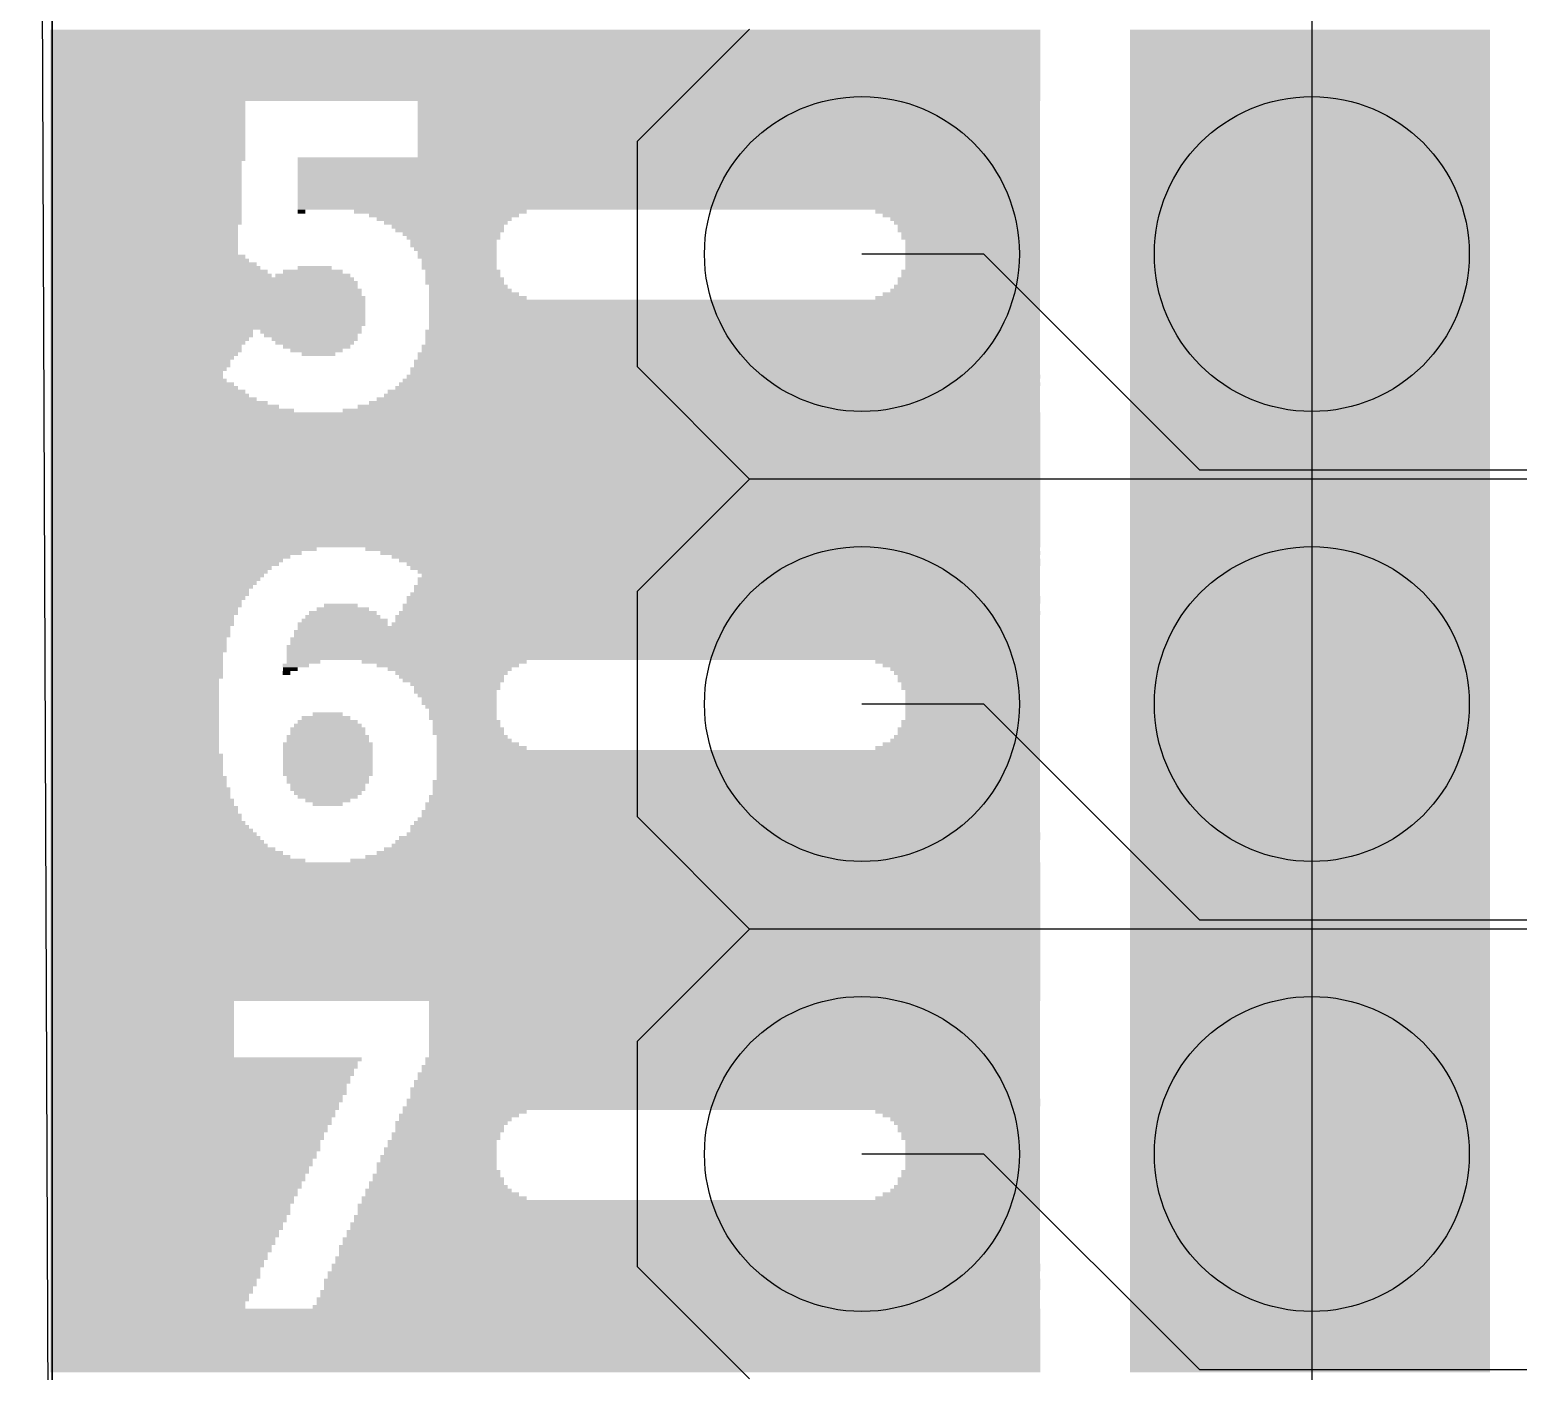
# Model space of a CAD drawing. Extents: x -40.8 to 40.8, y -42.1 to 43.9.
# Drawn here: x -40.77 to -32.36, y -7.58 to 0 of the extents above; entities that cross this region are included whole.
import ezdxf

# ---------------------------------------------------------------- set-up
doc = ezdxf.new("R2010")
doc.units = 0
for name, color, linetype in [('1', 22, 'CONTINUOUS'), ('16', 5, 'CONTINUOUS'), ('17', 82, 'CONTINUOUS'), ('20', 4, 'CONTINUOUS'), ('200', 2, 'CONTINUOUS'), ('21', 2, 'CONTINUOUS')]:
    doc.layers.add(name, color=color, linetype=linetype)

# ---------------------------------------------------------------- blocks, each defined once
blk = doc.blocks.new('ROUNDP')
blk.add_circle((0, 0), 0.5)
blk = doc.blocks.new('RECT')
blk.add_solid([(-0.5, -0.5), (0.5, -0.5), (-0.5, 0.5), (0.5, 0.5)])

msp = doc.modelspace()

# ---------------------------------------------------------------- linework, layer by layer
at = {"layer": '1'}
for p, q in [((-40.64, 16.764), (-40.64, -13.716)), ((-33.528, -1.27), (-33.528, -3.81)), ((-33.528, -3.81), (-33.528, -6.35)), ((-33.528, -6.35), (-33.528, -8.89))]:
    msp.add_line(p, q, dxfattribs=at)
at = {"layer": '16'}
for p, q in [((-40.767, 16.764), (-40.64, -13.716)), ((-33.528, 1.27), (-33.528, -1.27)), ((-35.3792, -1.27), (-36.068, -1.27)), ((-34.16, -2.4892), (-35.3792, -1.27)), ((-21.5138, -2.4892), (-34.16, -2.4892)), ((-35.3792, -3.81), (-36.068, -3.81)), ((-34.16, -5.0292), (-35.3792, -3.81)), ((-20.1168, -5.0292), (-34.16, -5.0292)), ((-35.3792, -6.35), (-36.068, -6.35)), ((-34.16, -7.5692), (-35.3792, -6.35)), ((-18.5928, -7.5692), (-34.16, -7.5692))]:
    msp.add_line(p, q, dxfattribs=at)
at = {"layer": '20'}
msp.add_line((-40.64, -16.3469), (-40.64, 16.3469), dxfattribs=at)
at = {"layer": '21'}
for p, q in [((-36.703, 0), (-37.338, -0.635)), ((-37.338, -0.635), (-37.338, -1.905)), ((-37.338, -1.905), (-36.703, -2.54)), ((-36.703, -2.54), (-37.338, -3.175)), ((-30.353, -2.54), (-36.703, -2.54)), ((-37.338, -3.175), (-37.338, -4.445)), ((-37.338, -4.445), (-36.703, -5.08)), ((-36.703, -5.08), (-37.338, -5.715)), ((-30.353, -5.08), (-36.703, -5.08)), ((-37.338, -5.715), (-37.338, -6.985)), ((-37.338, -6.985), (-36.703, -7.62))]:
    msp.add_line(p, q, dxfattribs=at)

# ---------------------------------------------------------------- block references
at = {"layer": '17', "xscale": 1.778, "yscale": 1.778, "rotation": 270}
for p in [(-36.068, -1.27), (-36.068, -1.27), (-33.528, -1.27), (-33.528, -1.27), (-36.068, -3.81), (-36.068, -3.81), (-33.528, -3.81), (-33.528, -3.81), (-36.068, -6.35), (-36.068, -6.35), (-33.528, -6.35), (-33.528, -6.35)]:
    msp.add_blockref('ROUNDP', p, dxfattribs=at)
at = {"layer": '200', "yscale": 0.0212}
for p, xscale in [((-37.8561, -0.0148), 5.5889), ((-37.8561, -0.0359), 5.5889), ((-37.8561, -0.0571), 5.5889), ((-37.8561, -0.0783), 5.5889), ((-33.5374, -0.0148), 2.0323), ((-33.5374, -0.0359), 2.0323), ((-33.5374, -0.0571), 2.0323), ((-33.5374, -0.0783), 2.0323), ((-37.8561, -0.0994), 5.5889), ((-37.8561, -0.1206), 5.5889), ((-37.8561, -0.1418), 5.5889), ((-37.8561, -0.163), 5.5889), ((-33.5374, -0.0994), 2.0323), ((-33.5374, -0.1206), 2.0323), ((-33.5374, -0.1418), 2.0323), ((-33.5374, -0.163), 2.0323), ((-37.8561, -0.1841), 5.5889), ((-37.8561, -0.2053), 5.5889), ((-37.8561, -0.2265), 5.5889), ((-37.8561, -0.2476), 5.5889), ((-33.5374, -0.1841), 2.0323), ((-33.5374, -0.2053), 2.0323), ((-33.5374, -0.2265), 2.0323), ((-33.5374, -0.2476), 2.0323), ((-37.8561, -0.2688), 5.5889), ((-37.8561, -0.29), 5.5889), ((-37.8561, -0.3111), 5.5889), ((-37.8561, -0.3323), 5.5889), ((-33.5374, -0.2688), 2.0323), ((-33.5374, -0.29), 2.0323), ((-33.5374, -0.3111), 2.0323), ((-33.5374, -0.3323), 2.0323), ((-37.8561, -0.3535), 5.5889), ((-37.8561, -0.3747), 5.5889), ((-37.8561, -0.3958), 5.5889), ((-40.1001, -0.417), 1.1009), ((-36.8188, -0.417), 3.5142), ((-33.5374, -0.3535), 2.0323), ((-33.5374, -0.3747), 2.0323), ((-33.5374, -0.3958), 2.0323), ((-33.5374, -0.417), 2.0323), ((-40.1001, -0.4382), 1.1009), ((-40.1001, -0.4593), 1.1009), ((-40.1001, -0.4805), 1.1009), ((-40.1001, -0.5017), 1.1009), ((-36.8188, -0.4382), 3.5142), ((-36.8188, -0.4593), 3.5142), ((-36.8188, -0.4805), 3.5142), ((-36.8188, -0.5017), 3.5142), ((-33.5374, -0.4382), 2.0323), ((-33.5374, -0.4593), 2.0323), ((-33.5374, -0.4805), 2.0323), ((-33.5374, -0.5017), 2.0323), ((-40.1001, -0.5228), 1.1009), ((-40.1001, -0.544), 1.1009), ((-40.1001, -0.5652), 1.1009), ((-40.1001, -0.5864), 1.1009), ((-36.8188, -0.5228), 3.5142), ((-36.8188, -0.544), 3.5142), ((-36.8188, -0.5652), 3.5142), ((-36.8188, -0.5864), 3.5142), ((-33.5374, -0.5228), 2.0323), ((-33.5374, -0.544), 2.0323), ((-33.5374, -0.5652), 2.0323), ((-33.5374, -0.5864), 2.0323), ((-40.1001, -0.6075), 1.1009), ((-40.1001, -0.6287), 1.1009), ((-40.1001, -0.6499), 1.1009), ((-40.1001, -0.671), 1.1009), ((-36.8188, -0.6075), 3.5142), ((-36.8188, -0.6287), 3.5142), ((-36.8188, -0.6499), 3.5142), ((-36.8188, -0.671), 3.5142), ((-33.5374, -0.6075), 2.0323), ((-33.5374, -0.6287), 2.0323), ((-33.5374, -0.6499), 2.0323), ((-33.5374, -0.671), 2.0323), ((-40.1108, -0.7557), 1.0797), ((-40.1001, -0.6922), 1.1009), ((-40.1001, -0.7134), 1.1009), ((-40.1001, -0.7345), 1.1009), ((-37.1576, -0.7345), 4.1917), ((-37.1576, -0.7557), 4.1917), ((-36.8188, -0.6922), 3.5142), ((-36.8188, -0.7134), 3.5142), ((-33.5374, -0.6922), 2.0323), ((-33.5374, -0.7134), 2.0323), ((-33.5374, -0.7345), 2.0323), ((-33.5374, -0.7557), 2.0323), ((-40.1108, -0.7769), 1.0797), ((-40.1108, -0.7981), 1.0797), ((-40.1108, -0.8192), 1.0797), ((-40.1108, -0.8404), 1.0797), ((-37.1576, -0.7769), 4.1917), ((-37.1576, -0.7981), 4.1917), ((-37.1576, -0.8192), 4.1917), ((-37.1576, -0.8404), 4.1917), ((-33.5374, -0.7769), 2.0323), ((-33.5374, -0.7981), 2.0323), ((-33.5374, -0.8192), 2.0323), ((-33.5374, -0.8404), 2.0323), ((-40.1108, -0.8616), 1.0797), ((-40.1108, -0.8827), 1.0797), ((-40.1108, -0.9039), 1.0797), ((-40.1108, -0.9251), 1.0797), ((-37.1576, -0.8616), 4.1917), ((-37.1576, -0.8827), 4.1917), ((-37.1576, -0.9039), 4.1917), ((-37.1576, -0.9251), 4.1917), ((-33.5374, -0.8616), 2.0323), ((-33.5374, -0.8827), 2.0323), ((-33.5374, -0.9039), 2.0323), ((-33.5374, -0.9251), 2.0323), ((-40.1108, -0.9462), 1.0797), ((-40.1108, -0.9674), 1.0797), ((-40.1108, -0.9886), 1.0797), ((-40.1108, -1.0098), 1.0797), ((-37.1576, -0.9462), 4.1917), ((-37.1576, -0.9674), 4.1917), ((-37.1576, -0.9886), 4.1917), ((-37.1576, -1.0098), 4.1917), ((-33.5374, -0.9462), 2.0323), ((-33.5374, -0.9674), 2.0323), ((-33.5374, -0.9886), 2.0323), ((-33.5374, -1.0098), 2.0323), ((-40.1108, -1.0309), 1.0797), ((-40.1108, -1.0521), 1.0797), ((-40.1108, -1.0733), 1.0797), ((-40.1108, -1.0944), 1.0797), ((-39.2322, -1.0309), 0.0424), ((-38.4489, -1.0309), 0.9738), ((-38.4277, -1.0521), 0.8468), ((-38.4278, -1.0733), 0.7621), ((-38.4171, -1.0944), 0.6987), ((-35.5275, -1.0309), 0.9315), ((-35.5063, -1.0521), 0.8891), ((-35.4851, -1.0733), 0.8468), ((-35.4745, -1.0944), 0.8256), ((-33.5374, -1.0309), 2.0323), ((-33.5374, -1.0521), 2.0323), ((-33.5374, -1.0733), 2.0323), ((-33.5374, -1.0944), 2.0323), ((-40.1213, -1.1156), 1.0585), ((-40.1213, -1.1368), 1.0585), ((-40.1213, -1.158), 1.0585), ((-40.1213, -1.1791), 1.0585), ((-38.4066, -1.1156), 0.6351), ((-38.3959, -1.1368), 0.6139), ((-38.3854, -1.158), 0.5504), ((-38.3748, -1.1791), 0.5292), ((-35.464, -1.1156), 0.8045), ((-35.464, -1.1368), 0.8045), ((-35.4534, -1.158), 0.7833), ((-35.4534, -1.1791), 0.7833), ((-33.5374, -1.1156), 2.0323), ((-33.5374, -1.1368), 2.0323), ((-33.5374, -1.158), 2.0323), ((-33.5374, -1.1791), 2.0323), ((-40.1213, -1.2003), 1.0585), ((-40.1213, -1.2215), 1.0585), ((-40.1213, -1.2426), 1.0585), ((-40.1213, -1.2638), 1.0585), ((-38.3749, -1.2003), 0.4869), ((-38.3749, -1.2215), 0.4869), ((-38.3642, -1.2426), 0.4657), ((-38.3537, -1.2638), 0.4445), ((-35.4428, -1.2003), 0.7621), ((-35.4428, -1.2215), 0.7621), ((-35.4428, -1.2426), 0.7621), ((-35.4428, -1.2638), 0.7621), ((-33.5374, -1.2003), 2.0323), ((-33.5374, -1.2215), 2.0323), ((-33.5374, -1.2426), 2.0323), ((-33.5374, -1.2638), 2.0323), ((-40.0896, -1.3061), 1.122), ((-40.0684, -1.3273), 1.1644), ((-40.0579, -1.3485), 1.1855), ((-40.1001, -1.285), 1.1009), ((-39.1581, -1.3485), 0.1906), ((-38.3537, -1.285), 0.4445), ((-38.3431, -1.3061), 0.4234), ((-38.3431, -1.3273), 0.4234), ((-38.3431, -1.3485), 0.4234), ((-35.4428, -1.285), 0.7621), ((-35.4428, -1.3061), 0.7621), ((-35.4428, -1.3273), 0.7621), ((-35.4428, -1.3485), 0.7621), ((-33.5374, -1.285), 2.0323), ((-33.5374, -1.3061), 2.0323), ((-33.5374, -1.3273), 2.0323), ((-33.5374, -1.3485), 2.0323), ((-40.0367, -1.3697), 1.2279), ((-40.0261, -1.3908), 1.249), ((-39.7932, -1.412), 1.7148), ((-39.7826, -1.4332), 1.736), ((-39.1687, -1.3908), 0.4234), ((-39.1686, -1.3697), 0.3387), ((-38.3219, -1.3697), 0.4234), ((-38.3219, -1.3908), 0.4234), ((-38.3113, -1.412), 0.4446), ((-38.3113, -1.4332), 0.4446), ((-35.464, -1.412), 0.8045), ((-35.464, -1.4332), 0.8045), ((-35.4534, -1.3697), 0.7833), ((-35.4534, -1.3908), 0.7833), ((-33.5374, -1.3697), 2.0323), ((-33.5374, -1.3908), 2.0323), ((-33.5374, -1.412), 2.0323), ((-33.5374, -1.4332), 2.0323), ((-39.7826, -1.4543), 1.736), ((-39.7721, -1.4755), 1.7571), ((-39.7721, -1.4967), 1.7571), ((-39.7615, -1.5178), 1.7783), ((-38.2796, -1.4755), 0.4657), ((-38.2584, -1.4967), 0.5081), ((-38.2901, -1.4543), 0.4446), ((-38.2372, -1.5178), 0.5504), ((-35.5275, -1.5178), 0.9315), ((-35.5063, -1.4967), 0.8891), ((-35.4851, -1.4755), 0.8468), ((-35.4745, -1.4543), 0.8256), ((-33.5374, -1.4543), 2.0323), ((-33.5374, -1.4755), 2.0323), ((-33.5374, -1.4967), 2.0323), ((-33.5374, -1.5178), 2.0323), ((-39.7615, -1.539), 1.7783), ((-39.7615, -1.5602), 1.7783), ((-39.7615, -1.5814), 1.7783), ((-39.7615, -1.6025), 1.7783), ((-36.7871, -1.539), 3.4507), ((-36.7871, -1.5602), 3.4507), ((-36.7871, -1.5814), 3.4507), ((-36.7871, -1.6025), 3.4507), ((-33.5374, -1.539), 2.0323), ((-33.5374, -1.5602), 2.0323), ((-33.5374, -1.5814), 2.0323), ((-33.5374, -1.6025), 2.0323), ((-39.7615, -1.6237), 1.7783), ((-39.7615, -1.6449), 1.7783), ((-39.7615, -1.666), 1.7783), ((-39.7721, -1.6872), 1.7571), ((-36.7871, -1.6237), 3.4507), ((-36.7871, -1.6449), 3.4507), ((-36.7871, -1.666), 3.4507), ((-36.7871, -1.6872), 3.4507), ((-33.5374, -1.6237), 2.0323), ((-33.5374, -1.6449), 2.0323), ((-33.5374, -1.666), 2.0323), ((-33.5374, -1.6872), 2.0323), ((-40.079, -1.7084), 1.1432), ((-40.079, -1.7295), 1.1432), ((-40.0896, -1.7507), 1.122), ((-40.1001, -1.7719), 1.1009), ((-39.1793, -1.7084), 0.5716), ((-39.1793, -1.7295), 0.5293), ((-39.1581, -1.7507), 0.487), ((-39.1581, -1.7719), 0.4446), ((-36.7977, -1.7084), 3.4719), ((-36.7977, -1.7295), 3.4719), ((-36.7977, -1.7507), 3.4719), ((-36.7977, -1.7719), 3.4719), ((-33.5374, -1.7084), 2.0323), ((-33.5374, -1.7295), 2.0323), ((-33.5374, -1.7507), 2.0323), ((-33.5374, -1.7719), 2.0323), ((-40.1108, -1.793), 1.0797), ((-40.1108, -1.8142), 1.0797), ((-40.132, -1.8566), 1.0373), ((-40.1213, -1.8354), 1.0585), ((-39.1475, -1.793), 0.381), ((-39.1475, -1.8142), 0.2964), ((-39.1369, -1.8354), 0.1905), ((-36.8188, -1.8354), 3.5142), ((-36.8188, -1.8566), 3.5142), ((-36.8083, -1.793), 3.4931), ((-36.8083, -1.8142), 3.4931), ((-33.5374, -1.793), 2.0323), ((-33.5374, -1.8142), 2.0323), ((-33.5374, -1.8354), 2.0323), ((-33.5374, -1.8566), 2.0323), ((-40.1425, -1.8777), 1.0162), ((-40.1425, -1.8989), 1.0162), ((-40.1531, -1.9201), 0.995), ((-40.1637, -1.9412), 0.9738), ((-36.84, -1.9201), 3.5566), ((-36.84, -1.9412), 3.5566), ((-36.8294, -1.8777), 3.5354), ((-36.8294, -1.8989), 3.5354), ((-33.5374, -1.8777), 2.0323), ((-33.5374, -1.8989), 2.0323), ((-33.5374, -1.9201), 2.0323), ((-33.5374, -1.9412), 2.0323), ((-40.1637, -1.9624), 0.9738), ((-40.1531, -1.9836), 0.995), ((-40.132, -2.0047), 1.0373), ((-40.1213, -2.0259), 1.0585), ((-36.8823, -2.0259), 3.6412), ((-36.8717, -2.0047), 3.6201), ((-36.8612, -1.9836), 3.5989), ((-36.8505, -1.9624), 3.5777), ((-33.5374, -1.9624), 2.0323), ((-33.5374, -1.9836), 2.0323), ((-33.5374, -2.0047), 2.0323), ((-33.5374, -2.0259), 2.0323), ((-40.0367, -2.1106), 1.2279), ((-40.0896, -2.0683), 1.122), ((-40.0684, -2.0894), 1.1644), ((-40.1001, -2.0471), 1.1009), ((-36.9564, -2.1106), 3.7894), ((-36.9353, -2.0894), 3.7471), ((-36.9141, -2.0683), 3.7048), ((-36.9035, -2.0471), 3.6836), ((-33.5374, -2.0471), 2.0323), ((-33.5374, -2.0683), 2.0323), ((-33.5374, -2.0894), 2.0323), ((-33.5374, -2.1106), 2.0323), ((-40.0049, -2.1318), 1.2914), ((-39.9626, -2.1529), 1.3761), ((-37.8561, -2.1741), 5.5889), ((-37.8561, -2.1953), 5.5889), ((-37.0305, -2.1529), 3.9376), ((-36.9882, -2.1318), 3.8529), ((-33.5374, -2.1318), 2.0323), ((-33.5374, -2.1529), 2.0323), ((-33.5374, -2.1741), 2.0323), ((-33.5374, -2.1953), 2.0323), ((-37.8561, -2.2165), 5.5889), ((-37.8561, -2.2376), 5.5889), ((-37.8561, -2.2588), 5.5889), ((-33.5374, -2.2165), 2.0323), ((-33.5374, -2.2376), 2.0323), ((-33.5374, -2.2588), 2.0323), ((-37.8561, -2.28), 5.5889), ((-37.8561, -2.3011), 5.5889), ((-37.8561, -2.3223), 5.5889), ((-37.8561, -2.3435), 5.5889), ((-33.5374, -2.28), 2.0323), ((-33.5374, -2.3011), 2.0323), ((-33.5374, -2.3223), 2.0323), ((-33.5374, -2.3435), 2.0323), ((-37.8561, -2.3646), 5.5889), ((-37.8561, -2.3858), 5.5889), ((-37.8561, -2.407), 5.5889), ((-37.8561, -2.4282), 5.5889), ((-33.5374, -2.3646), 2.0323), ((-33.5374, -2.3858), 2.0323), ((-33.5374, -2.407), 2.0323), ((-33.5374, -2.4282), 2.0323), ((-37.8561, -2.4493), 5.5889), ((-37.8561, -2.4705), 5.5889), ((-37.8561, -2.4917), 5.5889), ((-37.8561, -2.5128), 5.5889), ((-33.5374, -2.4493), 2.0323), ((-33.5374, -2.4705), 2.0323), ((-33.5374, -2.4917), 2.0323), ((-33.5374, -2.5128), 2.0323), ((-37.8561, -2.534), 5.5889), ((-37.8561, -2.5552), 5.5889), ((-37.8561, -2.5763), 5.5889), ((-37.8561, -2.5975), 5.5889), ((-33.5374, -2.534), 2.0323), ((-33.5374, -2.5552), 2.0323), ((-33.5374, -2.5763), 2.0323), ((-33.5374, -2.5975), 2.0323), ((-37.8561, -2.6187), 5.5889), ((-37.8561, -2.6399), 5.5889), ((-37.8561, -2.661), 5.5889), ((-37.8561, -2.6822), 5.5889), ((-33.5374, -2.6187), 2.0323), ((-33.5374, -2.6399), 2.0323), ((-33.5374, -2.661), 2.0323), ((-33.5374, -2.6822), 2.0323), ((-37.8561, -2.7034), 5.5889), ((-37.8561, -2.7245), 5.5889), ((-37.8561, -2.7457), 5.5889), ((-37.8561, -2.7669), 5.5889), ((-33.5374, -2.7034), 2.0323), ((-33.5374, -2.7245), 2.0323), ((-33.5374, -2.7457), 2.0323), ((-33.5374, -2.7669), 2.0323), ((-37.8561, -2.788), 5.5889), ((-37.8561, -2.8092), 5.5889), ((-37.8561, -2.8304), 5.5889), ((-37.8561, -2.8515), 5.5889), ((-33.5374, -2.788), 2.0323), ((-33.5374, -2.8092), 2.0323), ((-33.5374, -2.8304), 2.0323), ((-33.5374, -2.8515), 2.0323), ((-39.8991, -2.9362), 1.5031), ((-37.8561, -2.8727), 5.5889), ((-37.8561, -2.8939), 5.5889), ((-37.8561, -2.9151), 5.5889), ((-36.967, -2.9362), 3.8106), ((-33.5374, -2.8727), 2.0323), ((-33.5374, -2.8939), 2.0323), ((-33.5374, -2.9151), 2.0323), ((-33.5374, -2.9362), 2.0323), ((-39.9414, -2.9574), 1.4184), ((-39.9732, -2.9786), 1.3549), ((-39.9943, -2.9997), 1.3126), ((-40.0049, -3.0209), 1.2914), ((-36.9246, -2.9574), 3.7259), ((-36.8929, -2.9786), 3.6624), ((-36.8717, -2.9997), 3.6201), ((-36.8505, -3.0209), 3.5777), ((-33.5374, -2.9574), 2.0323), ((-33.5374, -2.9786), 2.0323), ((-33.5374, -2.9997), 2.0323), ((-33.5374, -3.0209), 2.0323), ((-40.0367, -3.0632), 1.2279), ((-40.0261, -3.0421), 1.249), ((-40.0473, -3.0844), 1.2067), ((-40.0579, -3.1056), 1.1855), ((-36.84, -3.0421), 3.5566), ((-36.8188, -3.0632), 3.5142), ((-36.8188, -3.1056), 3.5142), ((-36.8083, -3.0844), 3.4931), ((-33.5374, -3.0421), 2.0323), ((-33.5374, -3.0632), 2.0323), ((-33.5374, -3.0844), 2.0323), ((-33.5374, -3.1056), 2.0323), ((-40.0684, -3.1268), 1.1644), ((-40.079, -3.1479), 1.1432), ((-40.0896, -3.1691), 1.122), ((-40.0896, -3.1903), 1.122), ((-36.84, -3.1903), 3.5566), ((-36.8294, -3.1479), 3.5354), ((-36.8294, -3.1691), 3.5354), ((-36.8188, -3.1268), 3.5142), ((-33.5374, -3.1268), 2.0323), ((-33.5374, -3.1479), 2.0323), ((-33.5374, -3.1691), 2.0323), ((-33.5374, -3.1903), 2.0323), ((-40.1108, -3.2326), 1.0797), ((-40.1108, -3.2538), 1.0797), ((-40.1001, -3.2114), 1.1009), ((-40.1213, -3.2749), 1.0585), ((-38.9993, -3.2749), 0.2964), ((-39.0099, -3.2538), 0.1906), ((-36.8612, -3.2538), 3.5989), ((-36.8612, -3.2749), 3.5989), ((-36.8505, -3.2114), 3.5777), ((-36.8505, -3.2326), 3.5777), ((-33.5374, -3.2114), 2.0323), ((-33.5374, -3.2326), 2.0323), ((-33.5374, -3.2538), 2.0323), ((-33.5374, -3.2749), 2.0323), ((-40.132, -3.3173), 1.0373), ((-40.132, -3.3385), 1.0373), ((-40.132, -3.3596), 1.0373), ((-40.1213, -3.2961), 1.0585), ((-38.9993, -3.3596), 0.5081), ((-38.9888, -3.3385), 0.4869), ((-38.9993, -3.3173), 0.4234), ((-38.9993, -3.2961), 0.3811), ((-36.8929, -3.3596), 3.6624), ((-36.8823, -3.3173), 3.6412), ((-36.8823, -3.3385), 3.6412), ((-36.8717, -3.2961), 3.6201), ((-33.5374, -3.2961), 2.0323), ((-33.5374, -3.3173), 2.0323), ((-33.5374, -3.3385), 2.0323), ((-33.5374, -3.3596), 2.0323), ((-40.1425, -3.3808), 1.0162), ((-40.1425, -3.402), 1.0162), ((-40.1425, -3.4231), 1.0162), ((-40.1531, -3.4443), 0.995), ((-37.1787, -3.4443), 4.234), ((-37.1681, -3.402), 4.2128), ((-37.1681, -3.4231), 4.2128), ((-37.1576, -3.3808), 4.1917), ((-33.5374, -3.3808), 2.0323), ((-33.5374, -3.402), 2.0323), ((-33.5374, -3.4231), 2.0323), ((-33.5374, -3.4443), 2.0323), ((-40.1531, -3.4655), 0.995), ((-40.1531, -3.4866), 0.995), ((-40.1531, -3.5078), 0.995), ((-40.1637, -3.529), 0.9738), ((-37.1893, -3.4866), 4.2552), ((-37.1893, -3.5078), 4.2552), ((-37.1893, -3.529), 4.2552), ((-37.1787, -3.4655), 4.234), ((-33.5374, -3.4655), 2.0323), ((-33.5374, -3.4866), 2.0323), ((-33.5374, -3.5078), 2.0323), ((-33.5374, -3.529), 2.0323), ((-40.1637, -3.5502), 0.9738), ((-40.1637, -3.5713), 0.9738), ((-40.1637, -3.5925), 0.9738), ((-40.1637, -3.6137), 0.9738), ((-39.264, -3.5925), 0.1481), ((-39.2957, -3.6137), 0.0846), ((-37.1893, -3.5502), 4.2552), ((-39.2216, -3.5713), 0.1906), ((-38.4278, -3.5713), 0.9315), ((-38.4066, -3.5925), 0.8045), ((-38.396, -3.6137), 0.6986), ((-35.5275, -3.5713), 0.9315), ((-35.5063, -3.5925), 0.8891), ((-35.4851, -3.6137), 0.8468), ((-33.5374, -3.5502), 2.0323), ((-33.5374, -3.5713), 2.0323), ((-33.5374, -3.5925), 2.0323), ((-33.5374, -3.6137), 2.0323), ((-40.1637, -3.6348), 0.9738), ((-40.1637, -3.656), 0.9738), ((-40.1743, -3.6772), 0.9527), ((-40.1743, -3.6983), 0.9527), ((-39.3169, -3.6348), 0.0423), ((-38.3854, -3.6348), 0.6351), ((-38.3854, -3.656), 0.5928), ((-38.3748, -3.6772), 0.5716), ((-38.3642, -3.6983), 0.5081), ((-35.4745, -3.6348), 0.8256), ((-35.464, -3.656), 0.8045), ((-35.464, -3.6772), 0.8045), ((-35.4534, -3.6983), 0.7833), ((-33.5374, -3.6348), 2.0323), ((-33.5374, -3.656), 2.0323), ((-33.5374, -3.6772), 2.0323), ((-33.5374, -3.6983), 2.0323), ((-40.1743, -3.7195), 0.9527), ((-40.1743, -3.7407), 0.9527), ((-40.1743, -3.7619), 0.9527), ((-40.1743, -3.783), 0.9527), ((-38.3537, -3.7195), 0.4869), ((-38.3642, -3.7407), 0.4657), ((-38.3537, -3.7619), 0.4445), ((-38.3431, -3.783), 0.4234), ((-35.4534, -3.7195), 0.7833), ((-35.4428, -3.7407), 0.7621), ((-35.4428, -3.7619), 0.7621), ((-35.4428, -3.783), 0.7621), ((-33.5374, -3.7195), 2.0323), ((-33.5374, -3.7407), 2.0323), ((-33.5374, -3.7619), 2.0323), ((-33.5374, -3.783), 2.0323), ((-40.1743, -3.8042), 0.9527), ((-40.1743, -3.8254), 0.9527), ((-40.1743, -3.8465), 0.9527), ((-40.1743, -3.8677), 0.9527), ((-39.084, -3.8677), 0.1694), ((-38.3431, -3.8042), 0.4234), ((-38.3325, -3.8254), 0.4022), ((-38.3219, -3.8465), 0.381), ((-38.3219, -3.8677), 0.381), ((-35.4428, -3.8042), 0.7621), ((-35.4428, -3.8254), 0.7621), ((-35.4428, -3.8465), 0.7621), ((-35.4428, -3.8677), 0.7621), ((-33.5374, -3.8042), 2.0323), ((-33.5374, -3.8254), 2.0323), ((-33.5374, -3.8465), 2.0323), ((-33.5374, -3.8677), 2.0323), ((-40.1743, -3.8889), 0.9527), ((-40.1743, -3.91), 0.9527), ((-40.1743, -3.9312), 0.9527), ((-40.1743, -3.9524), 0.9527), ((-39.084, -3.9524), 0.4234), ((-39.084, -3.9312), 0.381), ((-39.084, -3.91), 0.3388), ((-39.0946, -3.8889), 0.2752), ((-38.3219, -3.8889), 0.381), ((-38.3007, -3.91), 0.381), ((-38.3007, -3.9312), 0.381), ((-38.2901, -3.9524), 0.4022), ((-35.464, -3.9524), 0.8045), ((-35.4534, -3.91), 0.7833), ((-35.4534, -3.9312), 0.7833), ((-35.4428, -3.8889), 0.7621), ((-33.5374, -3.8889), 2.0323), ((-33.5374, -3.91), 2.0323), ((-33.5374, -3.9312), 2.0323), ((-33.5374, -3.9524), 2.0323), ((-40.1743, -3.9736), 0.9527), ((-40.1743, -3.9947), 0.9527), ((-40.1743, -4.0159), 0.9527), ((-40.1743, -4.0371), 0.9527), ((-39.084, -4.0371), 0.508), ((-39.084, -3.9947), 0.4658), ((-39.084, -4.0159), 0.4658), ((-39.084, -3.9736), 0.4234), ((-38.2901, -3.9736), 0.4022), ((-38.269, -3.9947), 0.4023), ((-38.2584, -4.0159), 0.4234), ((-38.2372, -4.0371), 0.4658), ((-35.5063, -4.0371), 0.8891), ((-35.4851, -4.0159), 0.8468), ((-35.4745, -3.9947), 0.8256), ((-35.464, -3.9736), 0.8045), ((-33.5374, -3.9736), 2.0323), ((-33.5374, -3.9947), 2.0323), ((-33.5374, -4.0159), 2.0323), ((-33.5374, -4.0371), 2.0323), ((-40.1743, -4.0582), 0.9527), ((-40.1743, -4.0794), 0.9527), ((-40.1637, -4.1006), 0.9738), ((-40.1637, -4.1217), 0.9738), ((-39.084, -4.0582), 0.508), ((-39.084, -4.0794), 0.508), ((-39.084, -4.1006), 0.508), ((-39.084, -4.1217), 0.508), ((-38.2161, -4.0582), 0.5081), ((-36.7659, -4.0794), 3.4084), ((-36.7659, -4.1006), 3.4084), ((-36.7659, -4.1217), 3.4084), ((-35.5275, -4.0582), 0.9315), ((-33.5374, -4.0582), 2.0323), ((-33.5374, -4.0794), 2.0323), ((-33.5374, -4.1006), 2.0323), ((-33.5374, -4.1217), 2.0323), ((-40.1637, -4.1429), 0.9738), ((-40.1637, -4.1641), 0.9738), ((-40.1637, -4.1853), 0.9738), ((-40.1637, -4.2064), 0.9738), ((-39.084, -4.1429), 0.508), ((-39.084, -4.1641), 0.508), ((-39.084, -4.1853), 0.508), ((-39.084, -4.2064), 0.508), ((-36.7659, -4.1429), 3.4084), ((-36.7659, -4.1641), 3.4084), ((-36.7659, -4.1853), 3.4084), ((-36.7659, -4.2064), 3.4084), ((-33.5374, -4.1429), 2.0323), ((-33.5374, -4.1641), 2.0323), ((-33.5374, -4.1853), 2.0323), ((-33.5374, -4.2064), 2.0323), ((-40.1531, -4.2276), 0.995), ((-40.1531, -4.2488), 0.995), ((-40.1531, -4.2699), 0.995), ((-40.1425, -4.2911), 1.0162), ((-39.084, -4.2276), 0.4658), ((-39.084, -4.2488), 0.4658), ((-39.084, -4.2699), 0.4234), ((-39.084, -4.2911), 0.4234), ((-36.7765, -4.2488), 3.4295), ((-36.7765, -4.2699), 3.4295), ((-36.7765, -4.2911), 3.4295), ((-36.7659, -4.2276), 3.4084), ((-33.5374, -4.2276), 2.0323), ((-33.5374, -4.2488), 2.0323), ((-33.5374, -4.2699), 2.0323), ((-33.5374, -4.2911), 2.0323), ((-40.1425, -4.3123), 1.0162), ((-40.1425, -4.3334), 1.0162), ((-40.132, -4.3546), 1.0373), ((-40.132, -4.3758), 1.0373), ((-39.084, -4.3123), 0.381), ((-39.084, -4.3334), 0.3388), ((-39.084, -4.3546), 0.254), ((-39.084, -4.3758), 0.1694), ((-36.7977, -4.3758), 3.4719), ((-36.7871, -4.3334), 3.4507), ((-36.7871, -4.3546), 3.4507), ((-36.7765, -4.3123), 3.4295), ((-33.5374, -4.3123), 2.0323), ((-33.5374, -4.3334), 2.0323), ((-33.5374, -4.3546), 2.0323), ((-33.5374, -4.3758), 2.0323), ((-40.1108, -4.4393), 1.0797), ((-40.1108, -4.4605), 1.0797), ((-40.1213, -4.397), 1.0585), ((-40.1213, -4.4181), 1.0585), ((-36.8188, -4.4605), 3.5142), ((-36.8083, -4.4181), 3.4931), ((-36.8083, -4.4393), 3.4931), ((-36.7977, -4.397), 3.4719), ((-33.5374, -4.397), 2.0323), ((-33.5374, -4.4181), 2.0323), ((-33.5374, -4.4393), 2.0323), ((-33.5374, -4.4605), 2.0323), ((-40.0896, -4.5028), 1.122), ((-40.079, -4.524), 1.1432), ((-40.0684, -4.5452), 1.1644), ((-40.1001, -4.4816), 1.1009), ((-36.8505, -4.5452), 3.5777), ((-36.84, -4.5028), 3.5566), ((-36.84, -4.524), 3.5566), ((-36.8294, -4.4816), 3.5354), ((-33.5374, -4.4816), 2.0323), ((-33.5374, -4.5028), 2.0323), ((-33.5374, -4.524), 2.0323), ((-33.5374, -4.5452), 2.0323), ((-40.0367, -4.6087), 1.2279), ((-40.0579, -4.5663), 1.1855), ((-40.0473, -4.5875), 1.2067), ((-40.0155, -4.6298), 1.2702), ((-36.9141, -4.6298), 3.7048), ((-36.8929, -4.6087), 3.6624), ((-36.8823, -4.5875), 3.6412), ((-36.8717, -4.5663), 3.6201), ((-33.5374, -4.5663), 2.0323), ((-33.5374, -4.5875), 2.0323), ((-33.5374, -4.6087), 2.0323), ((-33.5374, -4.6298), 2.0323), ((-39.9943, -4.651), 1.3126), ((-39.9732, -4.6722), 1.3549), ((-39.9308, -4.6933), 1.4396), ((-37.8561, -4.7145), 5.5889), ((-37.0094, -4.6933), 3.8953), ((-36.967, -4.6722), 3.8106), ((-36.9353, -4.651), 3.7471), ((-33.5374, -4.651), 2.0323), ((-33.5374, -4.6722), 2.0323), ((-33.5374, -4.6933), 2.0323), ((-33.5374, -4.7145), 2.0323), ((-37.8561, -4.7357), 5.5889), ((-37.8561, -4.7569), 5.5889), ((-37.8561, -4.778), 5.5889), ((-37.8561, -4.7992), 5.5889), ((-33.5374, -4.7357), 2.0323), ((-33.5374, -4.7569), 2.0323), ((-33.5374, -4.778), 2.0323), ((-33.5374, -4.7992), 2.0323), ((-37.8561, -4.8204), 5.5889), ((-37.8561, -4.8415), 5.5889), ((-37.8561, -4.8627), 5.5889), ((-37.8561, -4.8839), 5.5889), ((-33.5374, -4.8204), 2.0323), ((-33.5374, -4.8415), 2.0323), ((-33.5374, -4.8627), 2.0323), ((-33.5374, -4.8839), 2.0323), ((-37.8561, -4.905), 5.5889), ((-37.8561, -4.9262), 5.5889), ((-37.8561, -4.9474), 5.5889), ((-37.8561, -4.9686), 5.5889), ((-33.5374, -4.905), 2.0323), ((-33.5374, -4.9262), 2.0323), ((-33.5374, -4.9474), 2.0323), ((-33.5374, -4.9686), 2.0323), ((-37.8561, -4.9897), 5.5889), ((-37.8561, -5.0109), 5.5889), ((-37.8561, -5.0321), 5.5889), ((-37.8561, -5.0532), 5.5889), ((-33.5374, -4.9897), 2.0323), ((-33.5374, -5.0109), 2.0323), ((-33.5374, -5.0321), 2.0323), ((-33.5374, -5.0532), 2.0323), ((-37.8561, -5.0744), 5.5889), ((-37.8561, -5.0956), 5.5889), ((-37.8561, -5.1167), 5.5889), ((-33.5374, -5.0744), 2.0323), ((-33.5374, -5.0956), 2.0323), ((-33.5374, -5.1167), 2.0323), ((-37.8561, -5.1379), 5.5889), ((-37.8561, -5.1591), 5.5889), ((-37.8561, -5.1802), 5.5889), ((-37.8561, -5.2014), 5.5889), ((-33.5374, -5.1379), 2.0323), ((-33.5374, -5.1591), 2.0323), ((-33.5374, -5.1802), 2.0323), ((-33.5374, -5.2014), 2.0323), ((-37.8561, -5.2226), 5.5889), ((-37.8561, -5.2438), 5.5889), ((-37.8561, -5.2649), 5.5889), ((-37.8561, -5.2861), 5.5889), ((-33.5374, -5.2226), 2.0323), ((-33.5374, -5.2438), 2.0323), ((-33.5374, -5.2649), 2.0323), ((-33.5374, -5.2861), 2.0323), ((-37.8561, -5.3073), 5.5889), ((-37.8561, -5.3284), 5.5889), ((-37.8561, -5.3496), 5.5889), ((-37.8561, -5.3708), 5.5889), ((-33.5374, -5.3073), 2.0323), ((-33.5374, -5.3284), 2.0323), ((-33.5374, -5.3496), 2.0323), ((-33.5374, -5.3708), 2.0323), ((-37.8561, -5.3919), 5.5889), ((-37.8561, -5.4131), 5.5889), ((-37.8561, -5.4343), 5.5889), ((-37.8561, -5.4555), 5.5889), ((-33.5374, -5.3919), 2.0323), ((-33.5374, -5.4131), 2.0323), ((-33.5374, -5.4343), 2.0323), ((-33.5374, -5.4555), 2.0323), ((-40.132, -5.4978), 1.0373), ((-40.132, -5.519), 1.0373), ((-40.132, -5.5401), 1.0373), ((-37.8561, -5.4766), 5.5889), ((-36.7871, -5.4978), 3.4507), ((-36.7871, -5.519), 3.4507), ((-36.7871, -5.5401), 3.4507), ((-33.5374, -5.4766), 2.0323), ((-33.5374, -5.4978), 2.0323), ((-33.5374, -5.519), 2.0323), ((-33.5374, -5.5401), 2.0323), ((-40.132, -5.5613), 1.0373), ((-40.132, -5.5825), 1.0373), ((-40.132, -5.6037), 1.0373), ((-40.132, -5.6248), 1.0373), ((-36.7871, -5.5613), 3.4507), ((-36.7871, -5.5825), 3.4507), ((-36.7871, -5.6037), 3.4507), ((-36.7871, -5.6248), 3.4507), ((-33.5374, -5.5613), 2.0323), ((-33.5374, -5.5825), 2.0323), ((-33.5374, -5.6037), 2.0323), ((-33.5374, -5.6248), 2.0323), ((-40.132, -5.646), 1.0373), ((-40.132, -5.6672), 1.0373), ((-40.132, -5.6883), 1.0373), ((-40.132, -5.7095), 1.0373), ((-36.7871, -5.646), 3.4507), ((-36.7871, -5.6672), 3.4507), ((-36.7871, -5.6883), 3.4507), ((-36.7871, -5.7095), 3.4507), ((-33.5374, -5.646), 2.0323), ((-33.5374, -5.6672), 2.0323), ((-33.5374, -5.6883), 2.0323), ((-33.5374, -5.7095), 2.0323), ((-40.132, -5.7307), 1.0373), ((-40.132, -5.7518), 1.0373), ((-40.132, -5.773), 1.0373), ((-40.132, -5.7942), 1.0373), ((-36.7871, -5.7307), 3.4507), ((-36.7871, -5.7518), 3.4507), ((-36.7871, -5.773), 3.4507), ((-36.7871, -5.7942), 3.4507), ((-33.5374, -5.7307), 2.0323), ((-33.5374, -5.7518), 2.0323), ((-33.5374, -5.773), 2.0323), ((-33.5374, -5.7942), 2.0323), ((-39.7721, -5.8154), 1.7571), ((-39.7826, -5.8365), 1.736), ((-39.7826, -5.8577), 1.736), ((-39.7932, -5.8789), 1.7148), ((-36.8083, -5.8577), 3.4931), ((-36.8083, -5.8789), 3.4931), ((-36.7977, -5.8154), 3.4719), ((-36.7977, -5.8365), 3.4719), ((-33.5374, -5.8154), 2.0323), ((-33.5374, -5.8365), 2.0323), ((-33.5374, -5.8577), 2.0323), ((-33.5374, -5.8789), 2.0323), ((-39.7932, -5.9), 1.7148), ((-39.8038, -5.9212), 1.6936), ((-39.8038, -5.9424), 1.6936), ((-39.8144, -5.9635), 1.6724), ((-36.8294, -5.9424), 3.5354), ((-36.8294, -5.9635), 3.5354), ((-36.8188, -5.9), 3.5142), ((-36.8188, -5.9212), 3.5142), ((-33.5374, -5.9), 2.0323), ((-33.5374, -5.9212), 2.0323), ((-33.5374, -5.9424), 2.0323), ((-33.5374, -5.9635), 2.0323), ((-39.825, -6.0271), 1.6513), ((-39.825, -6.0482), 1.6513), ((-39.8144, -5.9847), 1.6724), ((-39.8144, -6.0059), 1.6724), ((-36.8505, -6.0482), 3.5777), ((-36.84, -5.9847), 3.5566), ((-36.84, -6.0059), 3.5566), ((-36.84, -6.0271), 3.5566), ((-33.5374, -5.9847), 2.0323), ((-33.5374, -6.0059), 2.0323), ((-33.5374, -6.0271), 2.0323), ((-33.5374, -6.0482), 2.0323), ((-39.8462, -6.1117), 1.6089), ((-39.8462, -6.1329), 1.6089), ((-39.8356, -6.0694), 1.6301), ((-39.8356, -6.0906), 1.6301), ((-38.3431, -6.1329), 0.6775), ((-36.8612, -6.0906), 3.5989), ((-38.3113, -6.1117), 0.6986), ((-36.8505, -6.0694), 3.5777), ((-35.5275, -6.1117), 0.9315), ((-35.5063, -6.1329), 0.8891), ((-33.5374, -6.0694), 2.0323), ((-33.5374, -6.0906), 2.0323), ((-33.5374, -6.1117), 2.0323), ((-33.5374, -6.1329), 2.0323), ((-39.8567, -6.1541), 1.5878), ((-39.8567, -6.1752), 1.5878), ((-39.8673, -6.1964), 1.5666), ((-39.8673, -6.2176), 1.5666), ((-38.3854, -6.1752), 0.6351), ((-38.3959, -6.1964), 0.6139), ((-38.3959, -6.2176), 0.6139), ((-38.3642, -6.1541), 0.6351), ((-35.4851, -6.1541), 0.8468), ((-35.4745, -6.1752), 0.8256), ((-35.464, -6.1964), 0.8045), ((-35.464, -6.2176), 0.8045), ((-33.5374, -6.1541), 2.0323), ((-33.5374, -6.1752), 2.0323), ((-33.5374, -6.1964), 2.0323), ((-33.5374, -6.2176), 2.0323), ((-39.8779, -6.2387), 1.5454), ((-39.8779, -6.2599), 1.5454), ((-39.8884, -6.2811), 1.5243), ((-39.8884, -6.3023), 1.5243), ((-38.4383, -6.2811), 0.6139), ((-38.4383, -6.3023), 0.6139), ((-38.4171, -6.2387), 0.6139), ((-38.4171, -6.2599), 0.6139), ((-35.4534, -6.2387), 0.7833), ((-35.4534, -6.2599), 0.7833), ((-35.4428, -6.2811), 0.7621), ((-35.4428, -6.3023), 0.7621), ((-33.5374, -6.2387), 2.0323), ((-33.5374, -6.2599), 2.0323), ((-33.5374, -6.2811), 2.0323), ((-33.5374, -6.3023), 2.0323), ((-39.8991, -6.3446), 1.5031), ((-39.8991, -6.3658), 1.5031), ((-39.8884, -6.3234), 1.5243), ((-39.9096, -6.3869), 1.4819), ((-38.4595, -6.3658), 0.6562), ((-38.4595, -6.3869), 0.6562), ((-38.449, -6.3234), 0.6351), ((-38.449, -6.3446), 0.6351), ((-35.4428, -6.3234), 0.7621), ((-35.4428, -6.3446), 0.7621), ((-35.4428, -6.3658), 0.7621), ((-35.4428, -6.3869), 0.7621), ((-33.5374, -6.3234), 2.0323), ((-33.5374, -6.3446), 2.0323), ((-33.5374, -6.3658), 2.0323), ((-33.5374, -6.3869), 2.0323), ((-39.9203, -6.4293), 1.4607), ((-39.9203, -6.4504), 1.4607), ((-39.9308, -6.4716), 1.4396), ((-39.9096, -6.4081), 1.4819), ((-38.4701, -6.4716), 0.7198), ((-38.4701, -6.4081), 0.6774), ((-38.4701, -6.4293), 0.6774), ((-38.4595, -6.4504), 0.6986), ((-35.4534, -6.4504), 0.7833), ((-35.4534, -6.4716), 0.7833), ((-35.4428, -6.4081), 0.7621), ((-35.4428, -6.4293), 0.7621), ((-33.5374, -6.4081), 2.0323), ((-33.5374, -6.4293), 2.0323), ((-33.5374, -6.4504), 2.0323), ((-33.5374, -6.4716), 2.0323), ((-39.9308, -6.4928), 1.4396), ((-39.9414, -6.514), 1.4184), ((-39.9414, -6.5351), 1.4184), ((-39.952, -6.5563), 1.3972), ((-38.4595, -6.5563), 0.8256), ((-38.4701, -6.514), 0.7621), ((-38.4595, -6.5351), 0.7833), ((-38.4595, -6.4928), 0.741), ((-35.4851, -6.5563), 0.8468), ((-35.4745, -6.5351), 0.8256), ((-35.464, -6.4928), 0.8045), ((-35.464, -6.514), 0.8045), ((-33.5374, -6.4928), 2.0323), ((-33.5374, -6.514), 2.0323), ((-33.5374, -6.5351), 2.0323), ((-33.5374, -6.5563), 2.0323), ((-39.952, -6.5775), 1.3972), ((-39.9626, -6.5986), 1.3761), ((-39.9626, -6.6198), 1.3761), ((-39.9732, -6.641), 1.3549), ((-36.9882, -6.641), 3.8529), ((-38.4278, -6.5986), 0.9315), ((-36.9776, -6.6198), 3.8318), ((-38.4383, -6.5775), 0.868), ((-35.5275, -6.5986), 0.9315), ((-35.5063, -6.5775), 0.8891), ((-33.5374, -6.5775), 2.0323), ((-33.5374, -6.5986), 2.0323), ((-33.5374, -6.6198), 2.0323), ((-33.5374, -6.641), 2.0323), ((-39.9732, -6.6621), 1.3549), ((-39.9732, -6.6833), 1.3549), ((-39.9838, -6.7045), 1.3337), ((-39.9838, -6.7257), 1.3337), ((-36.9988, -6.7045), 3.8741), ((-36.9988, -6.7257), 3.8741), ((-36.9882, -6.6621), 3.8529), ((-36.9882, -6.6833), 3.8529), ((-33.5374, -6.6621), 2.0323), ((-33.5374, -6.6833), 2.0323), ((-33.5374, -6.7045), 2.0323), ((-33.5374, -6.7257), 2.0323), ((-39.9943, -6.7468), 1.3126), ((-39.9943, -6.768), 1.3126), ((-40.0049, -6.7892), 1.2914), ((-40.0049, -6.8103), 1.2914), ((-37.02, -6.7892), 3.9165), ((-37.02, -6.8103), 3.9165), ((-37.0094, -6.7468), 3.8953), ((-37.0094, -6.768), 3.8953), ((-33.5374, -6.7468), 2.0323), ((-33.5374, -6.768), 2.0323), ((-33.5374, -6.7892), 2.0323), ((-33.5374, -6.8103), 2.0323), ((-40.0155, -6.8315), 1.2702), ((-40.0155, -6.8527), 1.2702), ((-40.0261, -6.8738), 1.249), ((-40.0261, -6.895), 1.249), ((-37.0411, -6.8738), 3.9588), ((-37.0411, -6.895), 3.9588), ((-37.0305, -6.8315), 3.9376), ((-37.0305, -6.8527), 3.9376), ((-33.5374, -6.8315), 2.0323), ((-33.5374, -6.8527), 2.0323), ((-33.5374, -6.8738), 2.0323), ((-33.5374, -6.895), 2.0323), ((-40.0367, -6.9162), 1.2279), ((-40.0367, -6.9374), 1.2279), ((-40.0473, -6.9585), 1.2067), ((-40.0473, -6.9797), 1.2067), ((-37.0622, -6.9797), 4.0011), ((-37.0517, -6.9374), 3.98), ((-37.0517, -6.9585), 3.98), ((-37.0411, -6.9162), 3.9588), ((-33.5374, -6.9162), 2.0323), ((-33.5374, -6.9374), 2.0323), ((-33.5374, -6.9585), 2.0323), ((-33.5374, -6.9797), 2.0323), ((-40.0579, -7.0009), 1.1855), ((-40.0579, -7.022), 1.1855), ((-40.0579, -7.0432), 1.1855), ((-40.0684, -7.0644), 1.1644), ((-37.0834, -7.0644), 4.0435), ((-37.0729, -7.022), 4.0223), ((-37.0729, -7.0432), 4.0223), ((-37.0622, -7.0009), 4.0011), ((-33.5374, -7.0009), 2.0323), ((-33.5374, -7.022), 2.0323), ((-33.5374, -7.0432), 2.0323), ((-33.5374, -7.0644), 2.0323), ((-40.0684, -7.0855), 1.1644), ((-40.079, -7.1067), 1.1432), ((-40.079, -7.1279), 1.1432), ((-40.0896, -7.1491), 1.122), ((-37.094, -7.1279), 4.0646), ((-37.094, -7.1491), 4.0646), ((-37.0834, -7.0855), 4.0435), ((-37.0834, -7.1067), 4.0435), ((-33.5374, -7.0855), 2.0323), ((-33.5374, -7.1067), 2.0323), ((-33.5374, -7.1279), 2.0323), ((-33.5374, -7.1491), 2.0323), ((-40.0896, -7.1702), 1.122), ((-40.1001, -7.1914), 1.1009), ((-40.1001, -7.2126), 1.1009), ((-37.8561, -7.2337), 5.5889), ((-37.1152, -7.2126), 4.107), ((-37.1046, -7.1702), 4.0858), ((-37.1046, -7.1914), 4.0858), ((-33.5374, -7.1702), 2.0323), ((-33.5374, -7.1914), 2.0323), ((-33.5374, -7.2126), 2.0323), ((-33.5374, -7.2337), 2.0323), ((-37.8561, -7.2549), 5.5889), ((-37.8561, -7.2761), 5.5889), ((-37.8561, -7.2972), 5.5889), ((-37.8561, -7.3184), 5.5889), ((-33.5374, -7.2549), 2.0323), ((-33.5374, -7.2761), 2.0323), ((-33.5374, -7.2972), 2.0323), ((-33.5374, -7.3184), 2.0323), ((-37.8561, -7.3396), 5.5889), ((-37.8561, -7.3608), 5.5889), ((-37.8561, -7.3819), 5.5889), ((-37.8561, -7.4031), 5.5889), ((-33.5374, -7.3396), 2.0323), ((-33.5374, -7.3608), 2.0323), ((-33.5374, -7.3819), 2.0323), ((-33.5374, -7.4031), 2.0323), ((-37.8561, -7.4243), 5.5889), ((-37.8561, -7.4454), 5.5889), ((-37.8561, -7.4666), 5.5889), ((-37.8561, -7.4878), 5.5889), ((-33.5374, -7.4243), 2.0323), ((-33.5374, -7.4454), 2.0323), ((-33.5374, -7.4666), 2.0323), ((-33.5374, -7.4878), 2.0323), ((-37.8561, -7.5089), 5.5889), ((-37.8561, -7.5301), 5.5889), ((-37.8561, -7.5513), 5.5889), ((-37.8561, -7.5725), 5.5889), ((-33.5374, -7.5089), 2.0323), ((-33.5374, -7.5301), 2.0323), ((-33.5374, -7.5513), 2.0323), ((-33.5374, -7.5725), 2.0323)]:
    msp.add_blockref('RECT', p, dxfattribs=dict(at, xscale=xscale))

doc.saveas('drawing.dxf')
